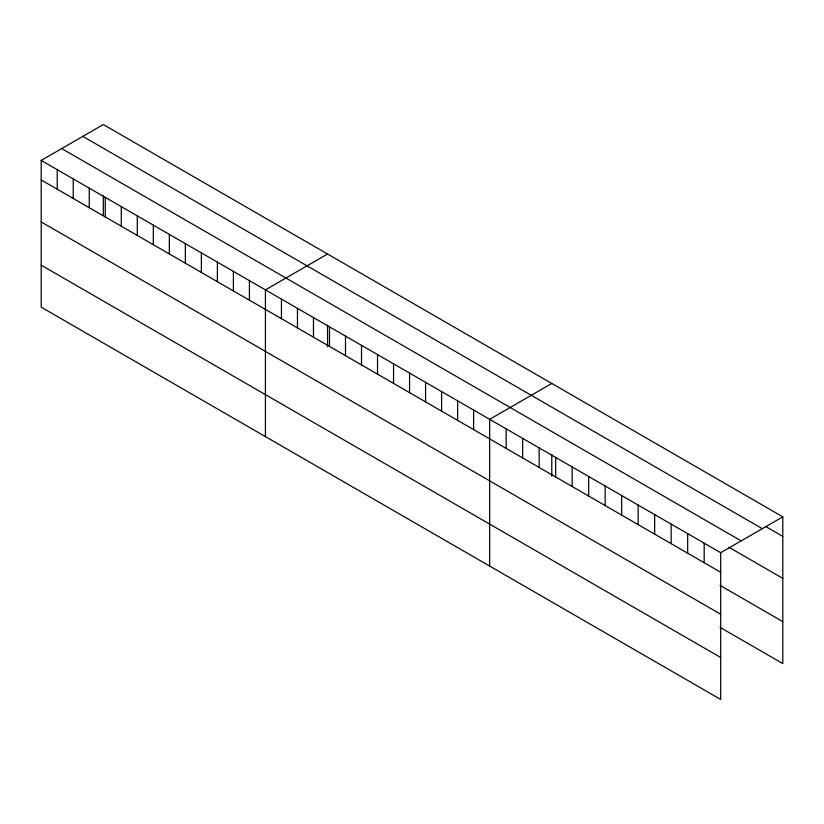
<?xml version="1.0" encoding="UTF-8"?>
<svg xmlns="http://www.w3.org/2000/svg" width="824" height="824" viewBox="0 0 824 824"><rect width="100%" height="100%" fill="white"/><g stroke="black" fill="none" stroke-linecap="round" stroke-linejoin="round"><path stroke-width="1.24" d="M41.2 160.412L720.681 552.708L720.681 699.452L41.2 307.156L41.2 160.412L103.319 124.548L782.8 516.844L782.8 663.588L720.094 627.383M327.55 254.008L265.431 289.873L265.431 436.617M551.781 383.459L489.652 419.323L489.652 566.078M720.681 552.708L782.8 516.844M766.299 526.866L782.8 536.393M82.822 136.382L762.303 528.678M61.697 148.578L741.178 540.874M728.89 547.239L782.8 578.366M41.2 179.962L720.681 572.258M720.094 585.411L782.8 621.615M41.2 221.944L720.681 614.23M41.2 265.184L720.681 657.48M704.17 543.181L704.17 562.73M687.669 533.653L687.669 553.203M671.169 524.126L671.169 543.675M654.668 514.598L654.668 534.148M638.167 505.071L638.167 524.62M621.667 495.543L621.667 515.093M605.166 486.016L605.166 505.565M588.666 476.488L588.666 496.038M572.165 466.961L572.165 486.51M555.664 457.433L555.664 476.983M551.781 454.601L551.781 476.221M539.164 447.906L539.164 467.466M522.653 438.378L522.653 457.938M506.152 428.851L506.152 448.411M473.635 410.084L473.635 429.634M457.619 400.835L457.619 420.384M441.602 391.585L441.602 411.135M425.586 382.336L425.586 401.896M409.569 373.097L409.569 392.646M393.553 363.848L393.553 383.397M377.536 354.598L377.536 374.148M361.52 345.349L361.52 364.908M345.503 336.11L345.503 355.659M329.497 326.86L329.497 346.41M327.55 325.14L327.55 346.76M313.481 317.611L313.481 337.16M297.464 308.361L297.464 327.921M281.447 299.122L281.447 318.672M249.415 280.623L249.415 300.173M233.398 271.374L233.398 290.934M217.382 262.135L217.382 281.684M201.365 252.886L201.365 272.435M185.349 243.636L185.349 263.186M169.332 234.387L169.332 253.947M153.315 225.148L153.315 244.697M137.299 215.898L137.299 235.448M121.282 206.649L121.282 226.198M105.266 197.4L105.266 216.959M103.319 195.679L103.319 214.899M89.25 188.16L89.25 207.71M73.233 178.911L73.233 198.46M57.216 169.662L57.216 189.211"/></g></svg>
